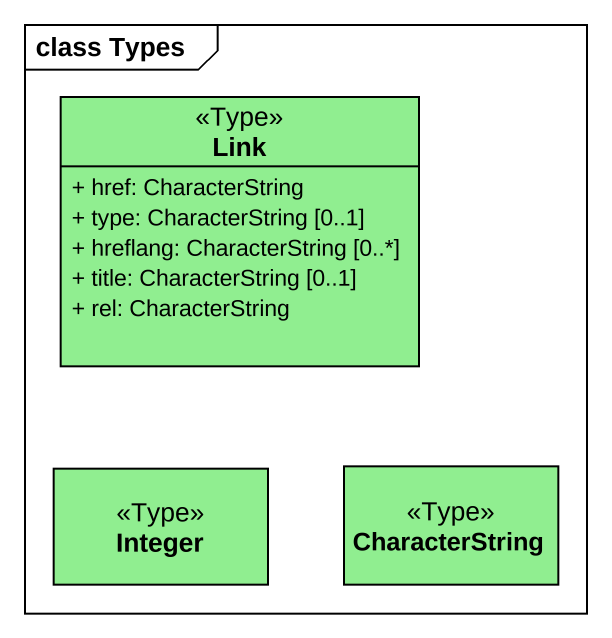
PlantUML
@startuml
mainframe class Types
hide circle
hide empty members
skinparam classAttributeIconSize 0
class Link <<Type>> #90EE90 {
  + href: CharacterString
  + type: CharacterString [0..1]
  + hreflang: CharacterString [0..*]
  + title: CharacterString [0..1]
  + rel: CharacterString
}
class Integer <<Type>> #90EE90
class CharacterString <<Type>> #90EE90
@enduml
